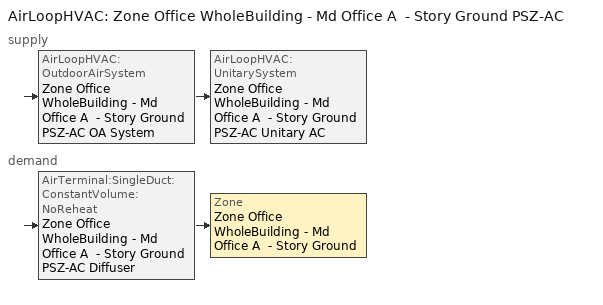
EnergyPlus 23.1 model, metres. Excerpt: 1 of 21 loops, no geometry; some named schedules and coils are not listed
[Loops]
AirLoopHVAC 'Zone Office WholeBuilding - Md Office A  - Story Ground PSZ-AC'
 supply: AirLoopHVAC:OutdoorAirSystem 'Zone Office WholeBuilding - Md Office A  - Story Ground PSZ-AC OA System' > AirLoopHVAC:UnitarySystem 'Zone Office WholeBuilding - Md Office A  - Story Ground PSZ-AC Unitary AC'
 demand: AirTerminal:SingleDuct:ConstantVolume:NoReheat 'Zone Office WholeBuilding - Md Office A  - Story Ground PSZ-AC Diffuser' > Zone 'Zone Office WholeBuilding - Md Office A  - Story Ground'
[ZoneControl:Thermostat]
Zone Office WholeBuilding - Md Office A  - Story Ground Thermostat: Zone or ZoneList=Zone Office WholeBuilding - Md Office A  - Story Ground; Control Type Schedule=Zone Office WholeBuilding - Md Office A  - Story Ground Thermostat Schedule; Control 1=Office WholeBuilding - Md Office - 90.1-2016 Thermostat; Temperature Difference Between Cutout And Setpoint {deltaC}=0
[ThermostatSetpoint:DualSetpoint]
Office WholeBuilding - Md Office - 90.1-2016 Thermostat: Heating Setpoint Temperature Schedule=OfficeMedium HTGSETP_SCH_YES_OPTIMUM; Cooling Setpoint Temperature Schedule=OfficeMedium CLGSETP_SCH_YES_OPTIMUM
[AirTerminal:SingleDuct:ConstantVolume:NoReheat]
Zone Office WholeBuilding - Md Office A  - Story Ground PSZ-AC Diffuser: Availability Schedule=Always On Discrete; Maximum Air Flow Rate {m3/s}=AutoSize
[Zone equipment]
Zone Office WholeBuilding - Md Office A  - Story Ground: Zone Office WholeBuilding - Md Office A  - Story Ground PSZ-AC Diffuser
[Sizing:Zone]
Zone Office WholeBuilding - Md Office A  - Story Ground: Zone Cooling Design Supply Air Temperature Input Method=SupplyAirTemperature; Zone Cooling Design Supply Air Temperature {C}=12.7778; Zone Cooling Design Supply Air Temperature Difference {deltaC}=11.11; Zone Heating Design Supply Air Temperature Input Method=SupplyAirTemperature; Zone Heating Design Supply Air Temperature {C}=50; Zone Heating Design Supply Air Temperature Difference {deltaC}=11.11; Zone Cooling Design Supply Air Humidity Ratio {kgWater/kgDryAir}=0.0085; Zone Heating Design Supply Air Humidity Ratio {kgWater/kgDryAir}=0.008; Design Specification Outdoor Air Object=Zone Office WholeBuilding - Md Office A  - Story Ground DSOA Space List; Cooling Design Air Flow Method=DesignDay; Cooling Design Air Flow Rate {m3/s}=0; Cooling Minimum Air Flow per Zone Floor Area {m3/s-m2}=0.000762; Cooling Minimum Air Flow {m3/s}=0; Cooling Minimum Air Flow Fraction=0; Heating Design Air Flow Method=DesignDay; Heating Design Air Flow Rate {m3/s}=0; Heating Maximum Air Flow per Zone Floor Area {m3/s-m2}=0.002032; Heating Maximum Air Flow {m3/s}=0.141576; Heating Maximum Air Flow Fraction=0.3; Account for Dedicated Outdoor Air System=No; Zone Load Sizing Method=Sensible Load Only No Latent Load; Zone Latent Cooling Design Supply Air Humidity Ratio Input Method=HumidityRatioDifference; Zone Cooling Design Supply Air Humidity Ratio Difference {kgWater/kgDryAir}=0.005; Zone Latent Heating Design Supply Air Humidity Ratio Input Method=HumidityRatioDifference; Zone Humidification Design Supply Air Humidity Ratio Difference {kgWater/kgDryAir}=0.005
[Controller:MechanicalVentilation]
Controller Mechanical Ventilation 1: Availability Schedule=Zone Office WholeBuilding - Md Office A  - Story Ground PSZ-AC Occ Sch; Demand Controlled Ventilation=No; System Outdoor Air Method=ZoneSum; Zone or ZoneList Name 1=Zone Office WholeBuilding - Md Office A  - Story Ground; Design Specification Outdoor Air Object Name 1=Office WholeBuilding - Md Office Ventilation
[DesignSpecification:OutdoorAir]
Office WholeBuilding - Md Office Ventilation: Outdoor Air Method=Sum; Outdoor Air Flow per Person {m3/s-person}=0; Outdoor Air Flow per Zone Floor Area {m3/s-m2}=0.0004318; Outdoor Air Flow per Zone {m3/s}=0; Outdoor Air Flow Air Changes per Hour {1/hr}=0
[DesignSpecification:OutdoorAir:SpaceList]
Zone Office WholeBuilding - Md Office A  - Story Ground DSOA Space List: Space Name 1=Office WholeBuilding - Md Office A  - Story Ground; Space Design Specification Outdoor Air Object Name 1=Office WholeBuilding - Md Office Ventilation
[AirLoopHVAC]
Zone Office WholeBuilding - Md Office A  - Story Ground PSZ-AC: Design Supply Air Flow Rate {m3/s}=AutoSize; Design Return Air Flow Fraction of Supply Air Flow=1
[Sizing:System]
Zone Office WholeBuilding - Md Office A  - Story Ground PSZ-AC: Type of Load to Size On=Sensible; Design Outdoor Air Flow Rate {m3/s}=Autosize; Central Heating Maximum System Air Flow Ratio=1; Preheat Design Temperature {C}=7.22222; Preheat Design Humidity Ratio {kgWater/kgDryAir}=0.008; Precool Design Temperature {C}=12.7778; Precool Design Humidity Ratio {kgWater/kgDryAir}=0.008; Central Cooling Design Supply Air Temperature {C}=12.7778; Central Heating Design Supply Air Temperature {C}=50; Type of Zone Sum to Use=Coincident; 100% Outdoor Air in Cooling=No; 100% Outdoor Air in Heating=No; Central Cooling Design Supply Air Humidity Ratio {kgWater/kgDryAir}=0.0085; Central Heating Design Supply Air Humidity Ratio {kgWater/kgDryAir}=0.008; Cooling Supply Air Flow Rate Method=DesignDay; Cooling Supply Air Flow Rate {m3/s}=0; Cooling Supply Air Flow Rate Per Floor Area {m3/s-m2}=0.00996765; Cooling Fraction of Autosized Cooling Supply Air Flow Rate=1; Cooling Supply Air Flow Rate Per Unit Cooling Capacity {m3/s-W}=3.94755e-05; Heating Supply Air Flow Rate Method=DesignDay; Heating Supply Air Flow Rate {m3/s}=0; Heating Supply Air Flow Rate Per Floor Area {m3/s-m2}=0.00996765; Heating Fraction of Autosized Heating Supply Air Flow Rate=1; Heating Fraction of Autosized Cooling Supply Air Flow Rate=1; Heating Supply Air Flow Rate Per Unit Heating Capacity {m3/s-W}=3.15882e-05; System Outdoor Air Method=ZoneSum; Zone Maximum Outdoor Air Fraction=1; Cooling Design Capacity Method=CoolingDesignCapacity; Cooling Design Capacity {W}=Autosize; Cooling Design Capacity Per Floor Area {W/m2}=234.7; Fraction of Autosized Cooling Design Capacity=1; Heating Design Capacity Method=HeatingDesignCapacity; Heating Design Capacity {W}=Autosize; Heating Design Capacity Per Floor Area {W/m2}=157; Fraction of Autosized Heating Design Capacity=1; Central Cooling Capacity Control Method=OnOff; Occupant Diversity=Autosize
[AvailabilityManager:NightCycle] Applicability Schedule=Always On Discrete; Control Type=CycleOnAny; Thermostat Tolerance {deltaC}=1; Cycling Run Time Control Type=FixedRunTime; Cycling Run Time {s}=1800
Name | Fan Schedule
Availability Manager Night Cycle 6 | Zone Office WholeBuilding - Md Office A  - Story Ground PSZ-AC Occ Sch
Availability Manager Night Cycle 15 | Zone Office WholeBuilding - Md Office A  - Story Top PSZ-AC Occ Sch
Availability Manager Night Cycle 7 | Zone Office WholeBuilding - Md Office A end_a - Story Ground PSZ-AC Occ Sch
Availability Manager Night Cycle 16 | Zone Office WholeBuilding - Md Office A end_a - Story Top PSZ-AC Occ Sch
Availability Manager Night Cycle 8 | Zone Office WholeBuilding - Md Office A end_b - Story Ground PSZ-AC Occ Sch
Availability Manager Night Cycle 17 | Zone Office WholeBuilding - Md Office A end_b - Story Top PSZ-AC Occ Sch
Availability Manager Night Cycle 9 | Zone Office WholeBuilding - Md Office B  - Story Ground PSZ-AC Occ Sch
Availability Manager Night Cycle 18 | Zone Office WholeBuilding - Md Office B  - Story Top PSZ-AC Occ Sch
Availability Manager Night Cycle 10 | Zone Office WholeBuilding - Md Office B end_a - Story Ground PSZ-AC Occ Sch
Availability Manager Night Cycle 19 | Zone Office WholeBuilding - Md Office B end_a - Story Top PSZ-AC Occ Sch
Availability Manager Night Cycle 11 | Zone Office WholeBuilding - Md Office B end_b - Story Ground PSZ-AC Occ Sch
Availability Manager Night Cycle 20 | Zone Office WholeBuilding - Md Office B end_b - Story Top PSZ-AC Occ Sch
Availability Manager Night Cycle 12 | Zone Office WholeBuilding - Md Office C  - Story Ground PSZ-AC Occ Sch
Availability Manager Night Cycle 21 | Zone Office WholeBuilding - Md Office C  - Story Top PSZ-AC Occ Sch
Availability Manager Night Cycle 13 | Zone Office WholeBuilding - Md Office C end_a - Story Ground PSZ-AC Occ Sch
Availability Manager Night Cycle 22 | Zone Office WholeBuilding - Md Office C end_a - Story Top PSZ-AC Occ Sch
Availability Manager Night Cycle 14 | Zone Office WholeBuilding - Md Office C end_b - Story Ground PSZ-AC Occ Sch
Availability Manager Night Cycle 23 | Zone Office WholeBuilding - Md Office C end_b - Story Top PSZ-AC Occ Sch
[Controller:OutdoorAir]
Zone Office WholeBuilding - Md Office A  - Story Ground PSZ-AC OA System Controller: Minimum Outdoor Air Flow Rate {m3/s}=Autosize; Maximum Outdoor Air Flow Rate {m3/s}=Autosize; Economizer Control Type=NoEconomizer; Economizer Control Action Type=ModulateFlow; Economizer Maximum Limit Dry-Bulb Temperature {C}=28; Economizer Maximum Limit Enthalpy {J/kg}=64000; Lockout Type=LockoutWithHeating; Minimum Limit Type=FixedMinimum; Minimum Outdoor Air Schedule=Zone Office WholeBuilding - Md Office A  - Story Ground PSZ-AC Occ Sch; Maximum Fraction of Outdoor Air Schedule=ZoneOfficeWholeBuildingMdOfficeAStoryGroundPSZACmaxOASch; Mechanical Ventilation Controller=Controller Mechanical Ventilation 1; High Humidity Control=No; Control High Indoor Humidity Based on Outdoor Humidity Ratio=Yes; Heat Recovery Bypass Control Type=BypassWhenWithinEconomizerLimits
[AvailabilityManager:Scheduled] Schedule=Always On Discrete
Zone Office WholeBuilding - Md Office A  - Story Ground PSZ-AC OA System Availability Manager; Zone Office WholeBuilding - Md Office A  - Story Top PSZ-AC OA System Availability Manager; Zone Office WholeBuilding - Md Office A end_a - Story Ground PSZ-AC OA System Availability Manager; Zone Office WholeBuilding - Md Office A end_a - Story Top PSZ-AC OA System Availability Manager; Zone Office WholeBuilding - Md Office A end_b - Story Ground PSZ-AC OA System Availability Manager; Zone Office WholeBuilding - Md Office A end_b - Story Top PSZ-AC OA System Availability Manager; Zone Office WholeBuilding - Md Office B  - Story Ground PSZ-AC OA System Availability Manager; Zone Office WholeBuilding - Md Office B  - Story Top PSZ-AC OA System Availability Manager; Zone Office WholeBuilding - Md Office B end_a - Story Ground PSZ-AC OA System Availability Manager; Zone Office WholeBuilding - Md Office B end_a - Story Top PSZ-AC OA System Availability Manager; Zone Office WholeBuilding - Md Office B end_b - Story Ground PSZ-AC OA System Availability Manager; Zone Office WholeBuilding - Md Office B end_b - Story Top PSZ-AC OA System Availability Manager; Zone Office WholeBuilding - Md Office C  - Story Ground PSZ-AC OA System Availability Manager; Zone Office WholeBuilding - Md Office C  - Story Top PSZ-AC OA System Availability Manager; Zone Office WholeBuilding - Md Office C end_a - Story Ground PSZ-AC OA System Availability Manager; Zone Office WholeBuilding - Md Office C end_a - Story Top PSZ-AC OA System Availability Manager; Zone Office WholeBuilding - Md Office C end_b - Story Ground PSZ-AC OA System Availability Manager; Zone Office WholeBuilding - Md Office C end_b - Story Top PSZ-AC OA System Availability Manager
[SetpointManager:MixedAir]
Zone Office WholeBuilding - Md Office A  - Story Ground PSZ-AC Mixed Air Node OS Default SPM: Control Variable=Temperature; Setpoint Node or NodeList=Zone Office WholeBuilding - Md Office A  - Story Ground PSZ-AC Mixed Air Node
[AirLoopHVAC:UnitarySystem]
Zone Office WholeBuilding - Md Office A  - Story Ground PSZ-AC Unitary AC: Control Type=Load; Controlling Zone or Thermostat Location=Zone Office WholeBuilding - Md Office A  - Story Ground; Dehumidification Control Type=None; Availability Schedule=Outage Availability Schedule; Supply Fan=Zone Office WholeBuilding - Md Office A  - Story Ground PSZ-AC Fan; Fan Placement=DrawThrough; Supply Air Fan Operating Mode Schedule=Zone Office WholeBuilding - Md Office A  - Story Ground PSZ-AC Occ Sch; Heating Coil=Zone Office WholeBuilding - Md Office A  - Story Ground PSZ-AC Water Htg Coil; DX Heating Coil Sizing Ratio=1; Cooling Coil=Zone Office WholeBuilding - Md Office A  - Story Ground PSZ-AC 1spd DX AC Clg Coil 21kBtu/hr 14.0SEER; Use DOAS DX Cooling Coil=No; Minimum Supply Air Temperature {C}=2; Latent Load Control=SensibleOnlyLoadControl; Supplemental Heating Coil=Zone Office WholeBuilding - Md Office A  - Story Ground PSZ-AC Electric Backup Htg Coil; Cooling Supply Air Flow Rate {m3/s}=Autosize; Heating Supply Air Flow Rate {m3/s}=Autosize; No Load Supply Air Flow Rate {m3/s}=Autosize; Maximum Supply Air Temperature {C}=80; Maximum Outdoor Dry-Bulb Temperature for Supplemental Heater Operation {C}=21; Maximum Cycling Rate {cycles/hr}=2.5; Heat Pump Time Constant {s}=60; Fraction of On-Cycle Power Use=0.01; Heat Pump Fan Delay Time {s}=60; Ancillary On-Cycle Electric Power {W}=0; Ancillary Off-Cycle Electric Power {W}=0
[Fan:OnOff]
Zone Office WholeBuilding - Md Office A  - Story Ground PSZ-AC Fan: Availability Schedule=Always On Discrete; Fan Total Efficiency=0.55575; Pressure Rise {Pa}=622.722; Maximum Flow Rate {m3/s}=Autosize; Motor Efficiency=0.855; Motor In Airstream Fraction=1; Fan Power Ratio Function of Speed Ratio Curve=Fan On Off Power Curve; Fan Efficiency Ratio Function of Speed Ratio Curve=Fan On Off Efficiency Curve
[Coil:Cooling:DX:SingleSpeed]
Zone Office WholeBuilding - Md Office A  - Story Ground PSZ-AC 1spd DX AC Clg Coil 21kBtu/hr 14.0SEER: Availability Schedule=Always On Discrete; Gross Rated Total Cooling Capacity {W}=Autosize; Gross Rated Sensible Heat Ratio=Autosize; Gross Rated Cooling COP {W/W}=4.11713; Rated Air Flow Rate {m3/s}=Autosize; Rated Evaporator Fan Power Per Volume Flow Rate 2017 {W/(m3/s)}=773.3; Rated Evaporator Fan Power Per Volume Flow Rate 2023 {W/(m3/s)}=934.4; Total Cooling Capacity Function of Temperature Curve=PSZ-AC_Unitary_PackagecoolCapFT; Total Cooling Capacity Function of Flow Fraction Curve=PSZ-AC_Unitary_PackagecoolFFF; Energy Input Ratio Function of Temperature Curve=PSZ-AC DX Unitary Package EIRFT; Energy Input Ratio Function of Flow Fraction Curve=PSZ-AC_Unitary_PackagecoolEIRFFF; Part Load Fraction Correlation Curve=PSZ-AC_Unitary_PackagecoolPLR; Minimum Outdoor Dry-Bulb Temperature for Compressor Operation {C}=-25; Nominal Time for Condensate Removal to Begin {s}=0; Ratio of Initial Moisture Evaporation Rate and Steady State Latent Capacity=0; Maximum Cycling Rate {cycles/hr}=0; Latent Capacity Time Constant {s}=0; Condenser Type=AirCooled; Evaporative Condenser Effectiveness=0.9; Evaporative Condenser Air Flow Rate {m3/s}=Autosize; Evaporative Condenser Pump Rated Power Consumption {W}=Autosize; Crankcase Heater Capacity {W}=0; Maximum Outdoor Dry-Bulb Temperature for Crankcase Heater Operation {C}=10; Basin Heater Capacity {W/K}=0; Basin Heater Setpoint Temperature {C}=2
[Coil:Heating:Electric]
Zone Office WholeBuilding - Md Office A  - Story Ground PSZ-AC Electric Backup Htg Coil: Availability Schedule=Always On Discrete; Efficiency=1; Nominal Capacity {W}=Autosize
[SetpointManager:SingleZone:Reheat]
Zone Office WholeBuilding - Md Office A  - Story Ground Setpoint Manager SZ Reheat: Control Variable=Temperature; Minimum Supply Air Temperature {C}=12.7778; Maximum Supply Air Temperature {C}=50; Control Zone=Zone Office WholeBuilding - Md Office A  - Story Ground; Setpoint Node or NodeList=Zone Office WholeBuilding - Md Office A  - Story Ground PSZ-AC Supply Outlet Node
[Schedule:Day:Interval]
OfficeMedium HTGSETP_SCH_YES_OPTIMUM Default: Average, 24:00, 18.7783
Schedule Day 44: No, 01:00, 0.782448, 02:00, 1.56488, 03:00, 0, 04:00, 0, 05:00, 0, 06:00, 0, 07:00, 0, 08:00, 0, 09:00, 0, 10:00, 0, 11:00, 0, 12:00, 0, 13:00, 0, 14:00, 0, 15:00, 0, 16:00, 0, 17:00, 0, 18:00, 0, 19:00, 0, 20:00, 0, 21:00, 0, 22:00, 0, 23:00, 0, 24:00, 0
Schedule Day 45: No, 01:00, 0, 02:00, 0, 03:00, 2.34731, 04:00, 3.12973, 05:00, 3.91216, 06:00, 4.69459, 07:00, 5.47702, 08:00, 6.25945, 09:00, 7.04188, 10:00, 7.82431, 11:00, 8.60674, 12:00, 9.38916, 13:00, 10.1716, 14:00, 10.954, 15:00, 11.7365, 16:00, 12.5189, 17:00, 13.3013, 18:00, 14.0837, 19:00, 14.8662, 20:00, 15.6486, 21:00, 16.431, 22:00, 17.2135, 23:00, 17.9959, 24:00, 18.7783
OfficeMedium HTGSETP_SCH_YES_OPTIMUM Summer Design Day: No, 24:00, 15.6
OfficeMedium HTGSETP_SCH_YES_OPTIMUM Winter Design Day: No, 05:00, 15.6, 06:00, 17.6, 07:00, 19.6, 22:00, 21, 24:00, 15.6
OfficeMedium CLGSETP_SCH_YES_OPTIMUM Default: Average, 24:00, 88.9143
Schedule Day 30: No, 01:00, 3.70485, 02:00, 7.40961, 03:00, 0, 04:00, 0, 05:00, 0, 06:00, 0, 07:00, 0, 08:00, 0, 09:00, 0, 10:00, 0, 11:00, 0, 12:00, 0, 13:00, 0, 14:00, 0, 15:00, 0, 16:00, 0, 17:00, 0, 18:00, 0, 19:00, 0, 20:00, 0, 21:00, 0, 22:00, 0, 23:00, 0, 24:00, 0
Schedule Day 31: No, 01:00, 0, 02:00, 0, 03:00, 11.1144, 04:00, 14.8191, 05:00, 18.5239, 06:00, 22.2286, 07:00, 25.9334, 08:00, 29.6382, 09:00, 33.3429, 10:00, 37.0477, 11:00, 40.7524, 12:00, 44.4572, 13:00, 48.1619, 14:00, 51.8667, 15:00, 55.5715, 16:00, 59.2762, 17:00, 62.981, 18:00, 66.6857, 19:00, 70.3905, 20:00, 74.0953, 21:00, 77.8, 22:00, 81.5048, 23:00, 85.2095, 24:00, 88.9143
OfficeMedium CLGSETP_SCH_YES_OPTIMUM Summer Design Day: No, 05:00, 26.7, 06:00, 25.7, 07:00, 25, 22:00, 24, 24:00, 26.7
OfficeMedium CLGSETP_SCH_YES_OPTIMUM Winter Design Day: No, 24:00, 26.7
Zone Office WholeBuilding - Md Office A  - Story Ground PSZ-AC Occ Sch Sunday: No, 24:00, 0
Zone Office WholeBuilding - Md Office A  - Story Ground PSZ-AC Occ Sch Default: No, 00:10, 1, 21:30, 0, 24:00, 1
Zone Office WholeBuilding - Md Office A  - Story Ground PSZ-AC Occ Sch Saturday: No, 07:20, 0, 12:59, 1, 24:00, 0
Schedule Day 120: No, 01:00, 0, 02:00, 0, 03:00, 0, 04:00, 0, 05:00, 0, 06:00, 0, 07:00, 0, 08:00, 0, 09:00, 0, 10:00, 0, 11:00, 0, 12:00, 0, 13:00, 0, 14:00, 0, 15:00, 0, 16:00, 0, 17:00, 0, 18:00, 0, 19:00, 0, 20:00, 0, 21:00, 0, 22:00, 0, 23:00, 0, 24:00, 0
Schedule Day 121: No, 01:00, 0, 02:00, 0, 03:00, 0, 04:00, 0, 05:00, 0, 06:00, 0, 07:00, 0, 08:00, 0, 09:00, 0, 10:00, 0, 11:00, 0, 12:00, 0, 13:00, 0, 14:00, 0, 15:00, 0, 16:00, 0, 17:00, 0, 18:00, 0, 19:00, 0, 20:00, 0, 21:00, 0, 22:00, 1, 23:00, 1, 24:00, 1
Zone Office WholeBuilding - Md Office A  - Story Ground PSZ-AC Occ Sch Summer Design Day; Zone Office WholeBuilding - Md Office A  - Story Ground PSZ-AC Occ Sch Winter Design Day: No, 24:00, 1
Schedule Day 114: No, 01:00, 0.7, 02:00, 0.7, 03:00, 0, 04:00, 0, 05:00, 0, 06:00, 0, 07:00, 0, 08:00, 0, 09:00, 0, 10:00, 0, 11:00, 0, 12:00, 0, 13:00, 0, 14:00, 0, 15:00, 0, 16:00, 0, 17:00, 0, 18:00, 0, 19:00, 0, 20:00, 0, 21:00, 0, 22:00, 0, 23:00, 0, 24:00, 0
Schedule Day 115: No, 01:00, 0, 02:00, 0, 03:00, 0.7, 04:00, 0.7, 05:00, 0.7, 06:00, 0.7, 07:00, 0.7, 08:00, 0.7, 09:00, 0.7, 10:00, 0.7, 11:00, 0.7, 12:00, 0.7, 13:00, 0.7, 14:00, 0.7, 15:00, 0.7, 16:00, 0.7, 17:00, 0.7, 18:00, 0.7, 19:00, 0.7, 20:00, 0.7, 21:00, 0.7, 22:00, 0.7, 23:00, 0.7, 24:00, 0.7
ZoneOfficeWholeBuildingMdOfficeAStoryGroundPSZACmaxOASchDefault: No, 24:00, 0.7
[Schedule:Week:Daily]
OfficeMedium HTGSETP_SCH_YES_OPTIMUM Week Rule - Jan1-May27; OfficeMedium HTGSETP_SCH_YES_OPTIMUM Week Rule - Jun4-Dec31: OfficeMedium HTGSETP_SCH_YES_OPTIMUM Default, OfficeMedium HTGSETP_SCH_YES_OPTIMUM Default, OfficeMedium HTGSETP_SCH_YES_OPTIMUM Default, OfficeMedium HTGSETP_SCH_YES_OPTIMUM Default, OfficeMedium HTGSETP_SCH_YES_OPTIMUM Default, OfficeMedium HTGSETP_SCH_YES_OPTIMUM Default, OfficeMedium HTGSETP_SCH_YES_OPTIMUM Default, OfficeMedium HTGSETP_SCH_YES_OPTIMUM Default, OfficeMedium HTGSETP_SCH_YES_OPTIMUM Summer Design Day, OfficeMedium HTGSETP_SCH_YES_OPTIMUM Winter Design Day, OfficeMedium HTGSETP_SCH_YES_OPTIMUM Default, OfficeMedium HTGSETP_SCH_YES_OPTIMUM Default
OfficeMedium HTGSETP_SCH_YES_OPTIMUM Week Rule - May28-Jun3: OfficeMedium HTGSETP_SCH_YES_OPTIMUM Default, OfficeMedium HTGSETP_SCH_YES_OPTIMUM Default, OfficeMedium HTGSETP_SCH_YES_OPTIMUM Default, OfficeMedium HTGSETP_SCH_YES_OPTIMUM Default, Schedule Day 44, Schedule Day 45, OfficeMedium HTGSETP_SCH_YES_OPTIMUM Default, OfficeMedium HTGSETP_SCH_YES_OPTIMUM Default, OfficeMedium HTGSETP_SCH_YES_OPTIMUM Summer Design Day, OfficeMedium HTGSETP_SCH_YES_OPTIMUM Winter Design Day, OfficeMedium HTGSETP_SCH_YES_OPTIMUM Default, OfficeMedium HTGSETP_SCH_YES_OPTIMUM Default
OfficeMedium CLGSETP_SCH_YES_OPTIMUM Week Rule - Jan1-May27; OfficeMedium CLGSETP_SCH_YES_OPTIMUM Week Rule - Jun4-Dec31: OfficeMedium CLGSETP_SCH_YES_OPTIMUM Default, OfficeMedium CLGSETP_SCH_YES_OPTIMUM Default, OfficeMedium CLGSETP_SCH_YES_OPTIMUM Default, OfficeMedium CLGSETP_SCH_YES_OPTIMUM Default, OfficeMedium CLGSETP_SCH_YES_OPTIMUM Default, OfficeMedium CLGSETP_SCH_YES_OPTIMUM Default, OfficeMedium CLGSETP_SCH_YES_OPTIMUM Default, OfficeMedium CLGSETP_SCH_YES_OPTIMUM Default, OfficeMedium CLGSETP_SCH_YES_OPTIMUM Summer Design Day, OfficeMedium CLGSETP_SCH_YES_OPTIMUM Winter Design Day, OfficeMedium CLGSETP_SCH_YES_OPTIMUM Default, OfficeMedium CLGSETP_SCH_YES_OPTIMUM Default
OfficeMedium CLGSETP_SCH_YES_OPTIMUM Week Rule - May28-Jun3: OfficeMedium CLGSETP_SCH_YES_OPTIMUM Default, OfficeMedium CLGSETP_SCH_YES_OPTIMUM Default, OfficeMedium CLGSETP_SCH_YES_OPTIMUM Default, OfficeMedium CLGSETP_SCH_YES_OPTIMUM Default, Schedule Day 30, Schedule Day 31, OfficeMedium CLGSETP_SCH_YES_OPTIMUM Default, OfficeMedium CLGSETP_SCH_YES_OPTIMUM Default, OfficeMedium CLGSETP_SCH_YES_OPTIMUM Summer Design Day, OfficeMedium CLGSETP_SCH_YES_OPTIMUM Winter Design Day, OfficeMedium CLGSETP_SCH_YES_OPTIMUM Default, OfficeMedium CLGSETP_SCH_YES_OPTIMUM Default
Zone Office WholeBuilding - Md Office A  - Story Ground PSZ-AC Occ Sch Week Rule - Jan1-May27; Zone Office WholeBuilding - Md Office A  - Story Ground PSZ-AC Occ Sch Week Rule - Jun4-Dec31: Zone Office WholeBuilding - Md Office A  - Story Ground PSZ-AC Occ Sch Sunday, Zone Office WholeBuilding - Md Office A  - Story Ground PSZ-AC Occ Sch Default, Zone Office WholeBuilding - Md Office A  - Story Ground PSZ-AC Occ Sch Default, Zone Office WholeBuilding - Md Office A  - Story Ground PSZ-AC Occ Sch Default, Zone Office WholeBuilding - Md Office A  - Story Ground PSZ-AC Occ Sch Default, Zone Office WholeBuilding - Md Office A  - Story Ground PSZ-AC Occ Sch Default, Zone Office WholeBuilding - Md Office A  - Story Ground PSZ-AC Occ Sch Saturday, Zone Office WholeBuilding - Md Office A  - Story Ground PSZ-AC Occ Sch Default, Zone Office WholeBuilding - Md Office A  - Story Ground PSZ-AC Occ Sch Summer Design Day, Zone Office WholeBuilding - Md Office A  - Story Ground PSZ-AC Occ Sch Winter Design Day, Zone Office WholeBuilding - Md Office A  - Story Ground PSZ-AC Occ Sch Default, Zone Office WholeBuilding - Md Office A  - Story Ground PSZ-AC Occ Sch Default
Zone Office WholeBuilding - Md Office A  - Story Ground PSZ-AC Occ Sch Week Rule - May28-Jun3: Zone Office WholeBuilding - Md Office A  - Story Ground PSZ-AC Occ Sch Sunday, Zone Office WholeBuilding - Md Office A  - Story Ground PSZ-AC Occ Sch Default, Zone Office WholeBuilding - Md Office A  - Story Ground PSZ-AC Occ Sch Default, Zone Office WholeBuilding - Md Office A  - Story Ground PSZ-AC Occ Sch Default, Schedule Day 120, Schedule Day 121, Zone Office WholeBuilding - Md Office A  - Story Ground PSZ-AC Occ Sch Saturday, Zone Office WholeBuilding - Md Office A  - Story Ground PSZ-AC Occ Sch Default, Zone Office WholeBuilding - Md Office A  - Story Ground PSZ-AC Occ Sch Summer Design Day, Zone Office WholeBuilding - Md Office A  - Story Ground PSZ-AC Occ Sch Winter Design Day, Zone Office WholeBuilding - Md Office A  - Story Ground PSZ-AC Occ Sch Default, Zone Office WholeBuilding - Md Office A  - Story Ground PSZ-AC Occ Sch Default
ZoneOfficeWholeBuildingMdOfficeAStoryGroundPSZACmaxOASch Week Rule - Jan1-May27; ZoneOfficeWholeBuildingMdOfficeAStoryGroundPSZACmaxOASch Week Rule - Jun4-Dec31: ZoneOfficeWholeBuildingMdOfficeAStoryGroundPSZACmaxOASchDefault, ZoneOfficeWholeBuildingMdOfficeAStoryGroundPSZACmaxOASchDefault, ZoneOfficeWholeBuildingMdOfficeAStoryGroundPSZACmaxOASchDefault, ZoneOfficeWholeBuildingMdOfficeAStoryGroundPSZACmaxOASchDefault, ZoneOfficeWholeBuildingMdOfficeAStoryGroundPSZACmaxOASchDefault, ZoneOfficeWholeBuildingMdOfficeAStoryGroundPSZACmaxOASchDefault, ZoneOfficeWholeBuildingMdOfficeAStoryGroundPSZACmaxOASchDefault, ZoneOfficeWholeBuildingMdOfficeAStoryGroundPSZACmaxOASchDefault, ZoneOfficeWholeBuildingMdOfficeAStoryGroundPSZACmaxOASchDefault, ZoneOfficeWholeBuildingMdOfficeAStoryGroundPSZACmaxOASchDefault, ZoneOfficeWholeBuildingMdOfficeAStoryGroundPSZACmaxOASchDefault, ZoneOfficeWholeBuildingMdOfficeAStoryGroundPSZACmaxOASchDefault
ZoneOfficeWholeBuildingMdOfficeAStoryGroundPSZACmaxOASch Week Rule - May28-Jun3: ZoneOfficeWholeBuildingMdOfficeAStoryGroundPSZACmaxOASchDefault, ZoneOfficeWholeBuildingMdOfficeAStoryGroundPSZACmaxOASchDefault, ZoneOfficeWholeBuildingMdOfficeAStoryGroundPSZACmaxOASchDefault, ZoneOfficeWholeBuildingMdOfficeAStoryGroundPSZACmaxOASchDefault, Schedule Day 114, Schedule Day 115, ZoneOfficeWholeBuildingMdOfficeAStoryGroundPSZACmaxOASchDefault, ZoneOfficeWholeBuildingMdOfficeAStoryGroundPSZACmaxOASchDefault, ZoneOfficeWholeBuildingMdOfficeAStoryGroundPSZACmaxOASchDefault, ZoneOfficeWholeBuildingMdOfficeAStoryGroundPSZACmaxOASchDefault, ZoneOfficeWholeBuildingMdOfficeAStoryGroundPSZACmaxOASchDefault, ZoneOfficeWholeBuildingMdOfficeAStoryGroundPSZACmaxOASchDefault
[Schedule:Year]
OfficeMedium HTGSETP_SCH_YES_OPTIMUM: OfficeMedium HTGSETP_SCH_YES_OPTIMUM Week Rule - Jan1-May27, 1, 1, 5, 27, OfficeMedium HTGSETP_SCH_YES_OPTIMUM Week Rule - May28-Jun3, 5, 28, 6, 3, OfficeMedium HTGSETP_SCH_YES_OPTIMUM Week Rule - Jun4-Dec31, 6, 4, 12, 31
OfficeMedium CLGSETP_SCH_YES_OPTIMUM: OfficeMedium CLGSETP_SCH_YES_OPTIMUM Week Rule - Jan1-May27, 1, 1, 5, 27, OfficeMedium CLGSETP_SCH_YES_OPTIMUM Week Rule - May28-Jun3, 5, 28, 6, 3, OfficeMedium CLGSETP_SCH_YES_OPTIMUM Week Rule - Jun4-Dec31, 6, 4, 12, 31
Zone Office WholeBuilding - Md Office A  - Story Ground PSZ-AC Occ Sch: Zone Office WholeBuilding - Md Office A  - Story Ground PSZ-AC Occ Sch Week Rule - Jan1-May27, 1, 1, 5, 27, Zone Office WholeBuilding - Md Office A  - Story Ground PSZ-AC Occ Sch Week Rule - May28-Jun3, 5, 28, 6, 3, Zone Office WholeBuilding - Md Office A  - Story Ground PSZ-AC Occ Sch Week Rule - Jun4-Dec31, 6, 4, 12, 31
Zone Office WholeBuilding - Md Office A  - Story Top PSZ-AC Occ Sch: Zone Office WholeBuilding - Md Office A  - Story Top PSZ-AC Occ Sch Week Rule - Jan1-May27, 1, 1, 5, 27, Zone Office WholeBuilding - Md Office A  - Story Top PSZ-AC Occ Sch Week Rule - May28-Jun3, 5, 28, 6, 3, Zone Office WholeBuilding - Md Office A  - Story Top PSZ-AC Occ Sch Week Rule - Jun4-Dec31, 6, 4, 12, 31
Zone Office WholeBuilding - Md Office A end_a - Story Ground PSZ-AC Occ Sch: Zone Office WholeBuilding - Md Office A end_a - Story Ground PSZ-AC Occ Sch Week Rule - Jan1-May27, 1, 1, 5, 27, Zone Office WholeBuilding - Md Office A end_a - Story Ground PSZ-AC Occ Sch Week Rule - May28-Jun3, 5, 28, 6, 3, Zone Office WholeBuilding - Md Office A end_a - Story Ground PSZ-AC Occ Sch Week Rule - Jun4-Dec31, 6, 4, 12, 31
Zone Office WholeBuilding - Md Office A end_a - Story Top PSZ-AC Occ Sch: Zone Office WholeBuilding - Md Office A end_a - Story Top PSZ-AC Occ Sch Week Rule - Jan1-May27, 1, 1, 5, 27, Zone Office WholeBuilding - Md Office A end_a - Story Top PSZ-AC Occ Sch Week Rule - May28-Jun3, 5, 28, 6, 3, Zone Office WholeBuilding - Md Office A end_a - Story Top PSZ-AC Occ Sch Week Rule - Jun4-Dec31, 6, 4, 12, 31
Zone Office WholeBuilding - Md Office A end_b - Story Ground PSZ-AC Occ Sch: Zone Office WholeBuilding - Md Office A end_b - Story Ground PSZ-AC Occ Sch Week Rule - Jan1-May27, 1, 1, 5, 27, Zone Office WholeBuilding - Md Office A end_b - Story Ground PSZ-AC Occ Sch Week Rule - May28-Jun3, 5, 28, 6, 3, Zone Office WholeBuilding - Md Office A end_b - Story Ground PSZ-AC Occ Sch Week Rule - Jun4-Dec31, 6, 4, 12, 31
Zone Office WholeBuilding - Md Office A end_b - Story Top PSZ-AC Occ Sch: Zone Office WholeBuilding - Md Office A end_b - Story Top PSZ-AC Occ Sch Week Rule - Jan1-May27, 1, 1, 5, 27, Zone Office WholeBuilding - Md Office A end_b - Story Top PSZ-AC Occ Sch Week Rule - May28-Jun3, 5, 28, 6, 3, Zone Office WholeBuilding - Md Office A end_b - Story Top PSZ-AC Occ Sch Week Rule - Jun4-Dec31, 6, 4, 12, 31
Zone Office WholeBuilding - Md Office B  - Story Ground PSZ-AC Occ Sch: Zone Office WholeBuilding - Md Office B  - Story Ground PSZ-AC Occ Sch Week Rule - Jan1-May27, 1, 1, 5, 27, Zone Office WholeBuilding - Md Office B  - Story Ground PSZ-AC Occ Sch Week Rule - May28-Jun3, 5, 28, 6, 3, Zone Office WholeBuilding - Md Office B  - Story Ground PSZ-AC Occ Sch Week Rule - Jun4-Dec31, 6, 4, 12, 31
Zone Office WholeBuilding - Md Office B  - Story Top PSZ-AC Occ Sch: Zone Office WholeBuilding - Md Office B  - Story Top PSZ-AC Occ Sch Week Rule - Jan1-May27, 1, 1, 5, 27, Zone Office WholeBuilding - Md Office B  - Story Top PSZ-AC Occ Sch Week Rule - May28-Jun3, 5, 28, 6, 3, Zone Office WholeBuilding - Md Office B  - Story Top PSZ-AC Occ Sch Week Rule - Jun4-Dec31, 6, 4, 12, 31
Zone Office WholeBuilding - Md Office B end_a - Story Ground PSZ-AC Occ Sch: Zone Office WholeBuilding - Md Office B end_a - Story Ground PSZ-AC Occ Sch Week Rule - Jan1-May27, 1, 1, 5, 27, Zone Office WholeBuilding - Md Office B end_a - Story Ground PSZ-AC Occ Sch Week Rule - May28-Jun3, 5, 28, 6, 3, Zone Office WholeBuilding - Md Office B end_a - Story Ground PSZ-AC Occ Sch Week Rule - Jun4-Dec31, 6, 4, 12, 31
Zone Office WholeBuilding - Md Office B end_a - Story Top PSZ-AC Occ Sch: Zone Office WholeBuilding - Md Office B end_a - Story Top PSZ-AC Occ Sch Week Rule - Jan1-May27, 1, 1, 5, 27, Zone Office WholeBuilding - Md Office B end_a - Story Top PSZ-AC Occ Sch Week Rule - May28-Jun3, 5, 28, 6, 3, Zone Office WholeBuilding - Md Office B end_a - Story Top PSZ-AC Occ Sch Week Rule - Jun4-Dec31, 6, 4, 12, 31
ZoneOfficeWholeBuildingMdOfficeAStoryGroundPSZACmaxOASch: ZoneOfficeWholeBuildingMdOfficeAStoryGroundPSZACmaxOASch Week Rule - Jan1-May27, 1, 1, 5, 27, ZoneOfficeWholeBuildingMdOfficeAStoryGroundPSZACmaxOASch Week Rule - May28-Jun3, 5, 28, 6, 3, ZoneOfficeWholeBuildingMdOfficeAStoryGroundPSZACmaxOASch Week Rule - Jun4-Dec31, 6, 4, 12, 31
[Schedule:Compact]
Outage Availability Schedule: Through: 01/01, For: AllDays, Until: 24:00, 1, Through: 01/02, For: AllDays, Until: 24:00, 1, Through: 01/03, For: AllDays, Until: 24:00, 1, Through: 01/04, For: AllDays, Until: 24:00, 1, Through: 01/05, For: AllDays, Until: 24:00, 1, Through: 01/06, For: AllDays, Until: 24:00, 1, Through: 01/07, For: AllDays, Until: 24:00, 1, Through: 01/08, For: AllDays, Until: 24:00, 1, Through: 01/09, For: AllDays, Until: 24:00, 1, Through: 01/10, For: AllDays, Until: 24:00, 1, Through: 01/11, For: AllDays, Until: 24:00, 1, Through: 01/12, For: AllDays, Until: 24:00, 1, Through: 01/13, For: AllDays, Until: 24:00, 1, Through: 01/14, For: AllDays, Until: 24:00, 1, Through: 01/15, For: AllDays, Until: 24:00, 1, Through: 01/16, For: AllDays, Until: 24:00, 1, Through: 01/17, For: AllDays, Until: 24:00, 1, Through: 01/18, For: AllDays, Until: 24:00, 1, Through: 01/19, For: AllDays, Until: 24:00, 1, Through: 01/20, For: AllDays, Until: 24:00, 1, Through: 01/21, For: AllDays, Until: 24:00, 1, Through: 01/22, For: AllDays, Until: 24:00, 1, Through: 01/23, For: AllDays, Until: 24:00, 1, Through: 01/24, For: AllDays, Until: 24:00, 1, Through: 01/25, For: AllDays, Until: 24:00, 1, Through: 01/26, For: AllDays, Until: 24:00, 1, Through: 01/27, For: AllDays, Until: 24:00, 1, Through: 01/28, For: AllDays, Until: 24:00, 1, Through: 01/29, For: AllDays, Until: 24:00, 1, Through: 01/30, For: AllDays, Until: 24:00, 1, Through: 01/31, For: AllDays, Until: 24:00, 1, Through: 02/01, For: AllDays, Until: 24:00, 1, Through: 02/02, For: AllDays, Until: 24:00, 1, Through: 02/03, For: AllDays, Until: 24:00, 1, Through: 02/04, For: AllDays, Until: 24:00, 1, Through: 02/05, For: AllDays, Until: 24:00, 1, Through: 02/06, For: AllDays, Until: 24:00, 1, Through: 02/07, For: AllDays, Until: 24:00, 1, Through: 02/08, For: AllDays, Until: 24:00, 1, Through: 02/09, For: AllDays, Until: 24:00, 1, Through: 02/10, For: AllDays, Until: 24:00, 1, Through: 02/11, For: AllDays, Until: 24:00, 1, Through: 02/12, For: AllDays, Until: 24:00, 1, Through: 02/13, For: AllDays, Until: 24:00, 1, Through: 02/14, For: AllDays, Until: 24:00, 1, Through: 02/15, For: AllDays, Until: 24:00, 1, Through: 02/16, For: AllDays, Until: 24:00, 1, Through: 02/17, For: AllDays, Until: 24:00, 1, Through: 02/18, For: AllDays, Until: 24:00, 1, Through: 02/19, For: AllDays, Until: 24:00, 1, Through: 02/20, For: AllDays, Until: 24:00, 1, Through: 02/21, For: AllDays, Until: 24:00, 1, Through: 02/22, For: AllDays, Until: 24:00, 1, Through: 02/23, For: AllDays, Until: 24:00, 1, Through: 02/24, For: AllDays, Until: 24:00, 1, Through: 02/25, For: AllDays, Until: 24:00, 1, Through: 02/26, For: AllDays, Until: 24:00, 1, Through: 02/27, For: AllDays, Until: 24:00, 1, Through: 02/28, For: AllDays, Until: 24:00, 1, Through: 03/01, For: AllDays, Until: 24:00, 1, Through: 03/02, For: AllDays, Until: 24:00, 1, Through: 03/03, For: AllDays, Until: 24:00, 1, Through: 03/04, For: AllDays, Until: 24:00, 1, Through: 03/05, For: AllDays, Until: 24:00, 1, Through: 03/06, For: AllDays, Until: 24:00, 1, Through: 03/07, For: AllDays, Until: 24:00, 1, Through: 03/08, For: AllDays, Until: 24:00, 1, Through: 03/09, For: AllDays, Until: 24:00, 1, Through: 03/10, For: AllDays, Until: 24:00, 1, Through: 03/11, For: AllDays, Until: 24:00, 1, Through: 03/12, For: AllDays, Until: 24:00, 1, Through: 03/13, For: AllDays, Until: 24:00, 1, Through: 03/14, For: AllDays, Until: 24:00, 1, Through: 03/15, For: AllDays, Until: 24:00, 1, Through: 03/16, For: AllDays, Until: 24:00, 1, Through: 03/17, For: AllDays, Until: 24:00, 1, Through: 03/18, For: AllDays, Until: 24:00, 1, Through: 03/19, For: AllDays, Until: 24:00, 1, Through: 03/20, For: AllDays, Until: 24:00, 1, Through: 03/21, For: AllDays, Until: 24:00, 1, Through: 03/22, For: AllDays, Until: 24:00, 1, Through: 03/23, For: AllDays, Until: 24:00, 1, Through: 03/24, For: AllDays, Until: 24:00, 1, Through: 03/25, For: AllDays, Until: 24:00, 1, Through: 03/26, For: AllDays, Until: 24:00, 1, Through: 03/27, For: AllDays, Until: 24:00, 1, Through: 03/28, For: AllDays, Until: 24:00, 1, Through: 03/29, For: AllDays, Until: 24:00, 1, Through: 03/30, For: AllDays, Until: 24:00, 1, Through: 03/31, For: AllDays, Until: 24:00, 1, Through: 04/01, For: AllDays, Until: 24:00, 1, Through: 04/02, For: AllDays, Until: 24:00, 1, Through: 04/03, For: AllDays, Until: 24:00, 1, Through: 04/04, For: AllDays, Until: 24:00, 1, Through: 04/05, For: AllDays, Until: 24:00, 1, Through: 04/06, For: AllDays, Until: 24:00, 1, Through: 04/07, For: AllDays, Until: 24:00, 1, Through: 04/08, For: AllDays, Until: 24:00, 1, Through: 04/09, For: AllDays, Until: 24:00, 1, Through: 04/10, For: AllDays, Until: 24:00, 1, Through: 04/11, For: AllDays, Until: 24:00, 1, Through: 04/12, For: AllDays, Until: 24:00, 1, Through: 04/13, For: AllDays, Until: 24:00, 1, Through: 04/14, For: AllDays, Until: 24:00, 1, Through: 04/15, For: AllDays, Until: 24:00, 1, Through: 04/16, For: AllDays, Until: 24:00, 1, Through: 04/17, For: AllDays, Until: 24:00, 1, Through: 04/18, For: AllDays, Until: 24:00, 1, Through: 04/19, For: AllDays, Until: 24:00, 1, Through: 04/20, For: AllDays, Until: 24:00, 1, Through: 04/21, For: AllDays, Until: 24:00, 1, Through: 04/22, For: AllDays, Until: 24:00, 1, Through: 04/23, For: AllDays, Until: 24:00, 1, Through: 04/24, For: AllDays, Until: 24:00, 1, Through: 04/25, For: AllDays, Until: 24:00, 1, Through: 04/26, For: AllDays, Until: 24:00, 1, Through: 04/27, For: AllDays, Until: 24:00, 1, Through: 04/28, For: AllDays, Until: 24:00, 1, Through: 04/29, For: AllDays, Until: 24:00, 1, Through: 04/30, For: AllDays, Until: 24:00, 1, Through: 05/01, For: AllDays, Until: 24:00, 1, Through: 05/02, For: AllDays, Until: 24:00, 1, Through: 05/03, For: AllDays, Until: 24:00, 1, Through: 05/04, For: AllDays, Until: 24:00, 1, Through: 05/05, For: AllDays, Until: 24:00, 1, Through: 05/06, For: AllDays, Until: 24:00, 1, Through: 05/07, For: AllDays, Until: 24:00, 1, Through: 05/08, For: AllDays, Until: 24:00, 1, Through: 05/09, For: AllDays, Until: 24:00, 1, Through: 05/10, For: AllDays, Until: 24:00, 1, Through: 05/11, For: AllDays, Until: 24:00, 1, Through: 05/12, For: AllDays, Until: 24:00, 1, Through: 05/13, For: AllDays, Until: 24:00, 1, Through: 05/14, For: AllDays, Until: 24:00, 1, Through: 05/15, For: AllDays, Until: 24:00, 1, Through: 05/16, For: AllDays, Until: 24:00, 1, Through: 05/17, For: AllDays, Until: 24:00, 1, Through: 05/18, For: AllDays, Until: 24:00, 1, Through: 05/19, For: AllDays, Until: 24:00, 1, Through: 05/20, For: AllDays, Until: 24:00, 1, Through: 05/21, For: AllDays, Until: 24:00, 1, Through: 05/22, For: AllDays, Until: 24:00, 1, Through: 05/23, For: AllDays, Until: 24:00, 1, Through: 05/24, For: AllDays, Until: 24:00, 1, Through: 05/25, For: AllDays, Until: 24:00, 1, Through: 05/26, For: AllDays, Until: 24:00, 1, Through: 05/27, For: AllDays, Until: 24:00, 1, Through: 05/28, For: AllDays, Until: 24:00, 1, Through: 05/29, For: AllDays, Until: 24:00, 1, Through: 05/30, For: AllDays, Until: 24:00, 1, Through: 05/31, For: AllDays, Until: 24:00, 1, Through: 06/01, For: AllDays, Until: 02:00, 1, Until: 24:00, 0, Through: 06/02, For: AllDays, Until: 01:00, 0, Until: 24:00, 1, Through: 06/03, For: AllDays, Until: 24:00, 1, Through: 06/04, For: AllDays, Until: 24:00, 1, Through: 06/05, For: AllDays, Until: 24:00, 1, Through: 06/06, For: AllDays, Until: 24:00, 1, Through: 06/07, For: AllDays, Until: 24:00, 1, Through: 06/08, For: AllDays, Until: 24:00, 1, Through: 06/09, For: AllDays, Until: 24:00, 1, Through: 06/10, For: AllDays, Until: 24:00, 1, Through: 06/11, For: AllDays, Until: 24:00, 1, Through: 06/12, For: AllDays, Until: 24:00, 1, Through: 06/13, For: AllDays, Until: 24:00, 1, Through: 06/14, For: AllDays, Until: 24:00, 1, Through: 06/15, For: AllDays, Until: 24:00, 1, Through: 06/16, For: AllDays, Until: 24:00, 1, Through: 06/17, For: AllDays, Until: 24:00, 1, Through: 06/18, For: AllDays, Until: 24:00, 1, Through: 06/19, For: AllDays, Until: 24:00, 1, Through: 06/20, For: AllDays, Until: 24:00, 1, Through: 06/21, For: AllDays, Until: 24:00, 1, Through: 06/22, For: AllDays, Until: 24:00, 1, Through: 06/23, For: AllDays, Until: 24:00, 1, Through: 06/24, For: AllDays, Until: 24:00, 1, Through: 06/25, For: AllDays, Until: 24:00, 1, Through: 06/26, For: AllDays, Until: 24:00, 1, Through: 06/27, For: AllDays, Until: 24:00, 1, Through: 06/28, For: AllDays, Until: 24:00, 1, Through: 06/29, For: AllDays, Until: 24:00, 1, Through: 06/30, For: AllDays, Until: 24:00, 1, Through: 07/01, For: AllDays, Until: 24:00, 1, Through: 07/02, For: AllDays, Until: 24:00, 1, Through: 07/03, For: AllDays, Until: 24:00, 1, Through: 07/04, For: AllDays, Until: 24:00, 1, Through: 07/05, For: AllDays, Until: 24:00, 1, Through: 07/06, For: AllDays, Until: 24:00, 1, Through: 07/07, For: AllDays, Until: 24:00, 1, Through: 07/08, For: AllDays, Until: 24:00, 1, Through: 07/09, For: AllDays, Until: 24:00, 1, Through: 07/10, For: AllDays, Until: 24:00, 1, Through: 07/11, For: AllDays, Until: 24:00, 1, Through: 07/12, For: AllDays, Until: 24:00, 1, Through: 07/13, For: AllDays, Until: 24:00, 1, Through: 07/14, For: AllDays, Until: 24:00, 1, Through: 07/15, For: AllDays, Until: 24:00, 1, Through: 07/16, For: AllDays, Until: 24:00, 1, Through: 07/17, For: AllDays, Until: 24:00, 1, Through: 07/18, For: AllDays, Until: 24:00, 1, Through: 07/19, For: AllDays, Until: 24:00, 1, Through: 07/20, For: AllDays, Until: 24:00, 1, Through: 07/21, For: AllDays, Until: 24:00, 1, Through: 07/22, For: AllDays, Until: 24:00, 1, Through: 07/23, For: AllDays, Until: 24:00, 1, Through: 07/24, For: AllDays, Until: 24:00, 1, Through: 07/25, For: AllDays, Until: 24:00, 1, Through: 07/26, For: AllDays, Until: 24:00, 1, Through: 07/27, For: AllDays, Until: 24:00, 1, Through: 07/28, For: AllDays, Until: 24:00, 1, Through: 07/29, For: AllDays, Until: 24:00, 1, Through: 07/30, For: AllDays, Until: 24:00, 1, Through: 07/31, For: AllDays, Until: 24:00, 1, Through: 08/01, For: AllDays, Until: 24:00, 1, Through: 08/02, For: AllDays, Until: 24:00, 1, Through: 08/03, For: AllDays, Until: 24:00, 1, Through: 08/04, For: AllDays, Until: 24:00, 1, Through: 08/05, For: AllDays, Until: 24:00, 1, Through: 08/06, For: AllDays, Until: 24:00, 1, Through: 08/07, For: AllDays, Until: 24:00, 1, Through: 08/08, For: AllDays, Until: 24:00, 1, Through: 08/09, For: AllDays, Until: 24:00, 1, Through: 08/10, For: AllDays, Until: 24:00, 1, Through: 08/11, For: AllDays, Until: 24:00, 1, Through: 08/12, For: AllDays, Until: 24:00, 1, Through: 08/13, For: AllDays, Until: 24:00, 1, Through: 08/14, For: AllDays, Until: 24:00, 1, Through: 08/15, For: AllDays, Until: 24:00, 1, Through: 08/16, For: AllDays, Until: 24:00, 1, Through: 08/17, For: AllDays, Until: 24:00, 1, Through: 08/18, For: AllDays, Until: 24:00, 1, Through: 08/19, For: AllDays, Until: 24:00, 1, Through: 08/20, For: AllDays, Until: 24:00, 1, Through: 08/21, For: AllDays, Until: 24:00, 1, Through: 08/22, For: AllDays, Until: 24:00, 1, Through: 08/23, For: AllDays, Until: 24:00, 1, Through: 08/24, For: AllDays, Until: 24:00, 1, Through: 08/25, For: AllDays, Until: 24:00, 1, Through: 08/26, For: AllDays, Until: 24:00, 1, Through: 08/27, For: AllDays, Until: 24:00, 1, Through: 08/28, For: AllDays, Until: 24:00, 1, Through: 08/29, For: AllDays, Until: 24:00, 1, Through: 08/30, For: AllDays, Until: 24:00, 1, Through: 08/31, For: AllDays, Until: 24:00, 1, Through: 09/01, For: AllDays, Until: 24:00, 1, Through: 09/02, For: AllDays, Until: 24:00, 1, Through: 09/03, For: AllDays, Until: 24:00, 1, Through: 09/04, For: AllDays, Until: 24:00, 1, Through: 09/05, For: AllDays, Until: 24:00, 1, Through: 09/06, For: AllDays, Until: 24:00, 1, Through: 09/07, For: AllDays, Until: 24:00, 1, Through: 09/08, For: AllDays, Until: 24:00, 1, Through: 09/09, For: AllDays, Until: 24:00, 1, Through: 09/10, For: AllDays, Until: 24:00, 1, Through: 09/11, For: AllDays, Until: 24:00, 1, Through: 09/12, For: AllDays, Until: 24:00, 1, Through: 09/13, For: AllDays, Until: 24:00, 1, Through: 09/14, For: AllDays, Until: 24:00, 1, Through: 09/15, For: AllDays, Until: 24:00, 1, Through: 09/16, For: AllDays, Until: 24:00, 1, Through: 09/17, For: AllDays, Until: 24:00, 1, Through: 09/18, For: AllDays, Until: 24:00, 1, Through: 09/19, For: AllDays, Until: 24:00, 1, Through: 09/20, For: AllDays, Until: 24:00, 1, Through: 09/21, For: AllDays, Until: 24:00, 1, Through: 09/22, For: AllDays, Until: 24:00, 1, Through: 09/23, For: AllDays, Until: 24:00, 1, Through: 09/24, For: AllDays, Until: 24:00, 1, Through: 09/25, For: AllDays, Until: 24:00, 1, Through: 09/26, For: AllDays, Until: 24:00, 1, Through: 09/27, For: AllDays, Until: 24:00, 1, Through: 09/28, For: AllDays, Until: 24:00, 1, Through: 09/29, For: AllDays, Until: 24:00, 1, Through: 09/30, For: AllDays, Until: 24:00, 1, Through: 10/01, For: AllDays, Until: 24:00, 1, Through: 10/02, For: AllDays, Until: 24:00, 1, Through: 10/03, For: AllDays, Until: 24:00, 1, Through: 10/04, For: AllDays, Until: 24:00, 1, Through: 10/05, For: AllDays, Until: 24:00, 1, Through: 10/06, For: AllDays, Until: 24:00, 1, Through: 10/07, For: AllDays, Until: 24:00, 1, Through: 10/08, For: AllDays, Until: 24:00, 1, Through: 10/09, For: AllDays, Until: 24:00, 1, Through: 10/10, For: AllDays, Until: 24:00, 1, Through: 10/11, For: AllDays, Until: 24:00, 1, Through: 10/12, For: AllDays, Until: 24:00, 1, Through: 10/13, For: AllDays, Until: 24:00, 1, Through: 10/14, For: AllDays, Until: 24:00, 1, Through: 10/15, For: AllDays, Until: 24:00, 1, Through: 10/16, For: AllDays, Until: 24:00, 1, Through: 10/17, For: AllDays, Until: 24:00, 1, Through: 10/18, For: AllDays, Until: 24:00, 1, Through: 10/19, For: AllDays, Until: 24:00, 1, Through: 10/20, For: AllDays, Until: 24:00, 1, Through: 10/21, For: AllDays, Until: 24:00, 1, Through: 10/22, For: AllDays, Until: 24:00, 1, Through: 10/23, For: AllDays, Until: 24:00, 1, Through: 10/24, For: AllDays, Until: 24:00, 1, Through: 10/25, For: AllDays, Until: 24:00, 1, Through: 10/26, For: AllDays, Until: 24:00, 1, Through: 10/27, For: AllDays, Until: 24:00, 1, Through: 10/28, For: AllDays, Until: 24:00, 1, Through: 10/29, For: AllDays, Until: 24:00, 1, Through: 10/30, For: AllDays, Until: 24:00, 1, Through: 10/31, For: AllDays, Until: 24:00, 1, Through: 11/01, For: AllDays, Until: 24:00, 1, Through: 11/02, For: AllDays, Until: 24:00, 1, Through: 11/03, For: AllDays, Until: 24:00, 1, Through: 11/04, For: AllDays, Until: 24:00, 1, Through: 11/05, For: AllDays, Until: 24:00, 1, Through: 11/06, For: AllDays, Until: 24:00, 1, Through: 11/07, For: AllDays, Until: 24:00, 1, Through: 11/08, For: AllDays, Until: 24:00, 1, Through: 11/09, For: AllDays, Until: 24:00, 1, Through: 11/10, For: AllDays, Until: 24:00, 1, Through: 11/11, For: AllDays, Until: 24:00, 1, Through: 11/12, For: AllDays, Until: 24:00, 1, Through: 11/13, For: AllDays, Until: 24:00, 1, Through: 11/14, For: AllDays, Until: 24:00, 1, Through: 11/15, For: AllDays, Until: 24:00, 1, Through: 11/16, For: AllDays, Until: 24:00, 1, Through: 11/17, For: AllDays, Until: 24:00, 1, Through: 11/18, For: AllDays, Until: 24:00, 1, Through: 11/19, For: AllDays, Until: 24:00, 1, Through: 11/20, For: AllDays, Until: 24:00, 1, Through: 11/21, For: AllDays, Until: 24:00, 1, Through: 11/22, For: AllDays, Until: 24:00, 1, Through: 11/23, For: AllDays, Until: 24:00, 1, Through: 11/24, For: AllDays, Until: 24:00, 1, Through: 11/25, For: AllDays, Until: 24:00, 1, Through: 11/26, For: AllDays, Until: 24:00, 1, Through: 11/27, For: AllDays, Until: 24:00, 1, Through: 11/28, For: AllDays, Until: 24:00, 1, Through: 11/29, For: AllDays, Until: 24:00, 1, Through: 11/30, For: AllDays, Until: 24:00, 1, Through: 12/01, For: AllDays, Until: 24:00, 1, Through: 12/02, For: AllDays, Until: 24:00, 1, Through: 12/03, For: AllDays, Until: 24:00, 1, Through: 12/04, For: AllDays, Until: 24:00, 1, Through: 12/05, For: AllDays, Until: 24:00, 1, Through: 12/06, For: AllDays, Until: 24:00, 1, Through: 12/07, For: AllDays, Until: 24:00, 1, Through: 12/08, For: AllDays, Until: 24:00, 1, Through: 12/09, For: AllDays, Until: 24:00, 1, Through: 12/10, For: AllDays, Until: 24:00, 1, Through: 12/11, For: AllDays, Until: 24:00, 1, Through: 12/12, For: AllDays, Until: 24:00, 1, Through: 12/13, For: AllDays, Until: 24:00, 1, Through: 12/14, For: AllDays, Until: 24:00, 1, Through: 12/15, For: AllDays, Until: 24:00, 1, Through: 12/16, For: AllDays, Until: 24:00, 1, Through: 12/17, For: AllDays, Until: 24:00, 1, Through: 12/18, For: AllDays, Until: 24:00, 1, Through: 12/19, For: AllDays, Until: 24:00, 1, Through: 12/20, For: AllDays, Until: 24:00, 1, Through: 12/21, For: AllDays, Until: 24:00, 1, Through: 12/22, For: AllDays, Until: 24:00, 1, Through: 12/23, For: AllDays, Until: 24:00, 1, Through: 12/24, For: AllDays, Until: 24:00, 1, Through: 12/25, For: AllDays, Until: 24:00, 1, Through: 12/26, For: AllDays, Until: 24:00, 1, Through: 12/27, For: AllDays, Until: 24:00, 1, Through: 12/28, For: AllDays, Until: 24:00, 1, Through: 12/29, For: AllDays, Until: 24:00, 1, Through: 12/30, For: AllDays, Until: 24:00, 1, Through: 12/31, For: AllDays, Until: 24:00, 1
Zone Office WholeBuilding - Md Office A  - Story Ground Thermostat Schedule: Through: 12/31, For: AllDays, Until: 24:00, 4
[Schedule:Constant]
Always On Discrete: Hourly Value=1
[Curve:Exponent]
Fan On Off Power Curve: Coefficient1 Constant=1; Coefficient2 Constant=0; Coefficient3 Constant=0; Minimum Value of x {BasedOnField A2}=0; Maximum Value of x {BasedOnField A2}=1
[Curve:Cubic]
Fan On Off Efficiency Curve: Coefficient1 Constant=1; Coefficient2 x=0; Coefficient3 x**2=0; Coefficient4 x**3=0; Minimum Value of x {BasedOnField A2}=0; Maximum Value of x {BasedOnField A2}=1
[Curve:Biquadratic] Minimum Value of x {BasedOnField A2}=12.77778; Maximum Value of x {BasedOnField A2}=23.88889; Minimum Value of y {BasedOnField A3}=21.11111; Maximum Value of y {BasedOnField A3}=46.11111
Name | Coefficient1 Constant | Coefficient2 x | Coefficient3 x**2 | Coefficient4 y | Coefficient5 y**2 | Coefficient6 x*y
PSZ-AC_Unitary_PackagecoolCapFT | 0.766956 | 0.0107756 | -4.14703e-05 | 0.00134961 | -0.000261144 | 0.000457488
PSZ-AC DX Unitary Package EIRFT | 0.297145 | 0.0430933 | -0.000748766 | 0.00597727 | 0.000482112 | -0.000956448
[Curve:Quadratic]
Name | Coefficient1 Constant | Coefficient2 x | Coefficient3 x**2 | Minimum Value of x {BasedOnField A2} | Maximum Value of x {BasedOnField A2}
PSZ-AC_Unitary_PackagecoolFFF | 0.8 | 0.2 | 0 | 0.5 | 1.5
PSZ-AC_Unitary_PackagecoolEIRFFF | 1.156 | -0.1816 | 0.0256 | 0.5 | 1.5
PSZ-AC_Unitary_PackagecoolPLR | 0.75 | 0.25 | 0 | 0 | 1
